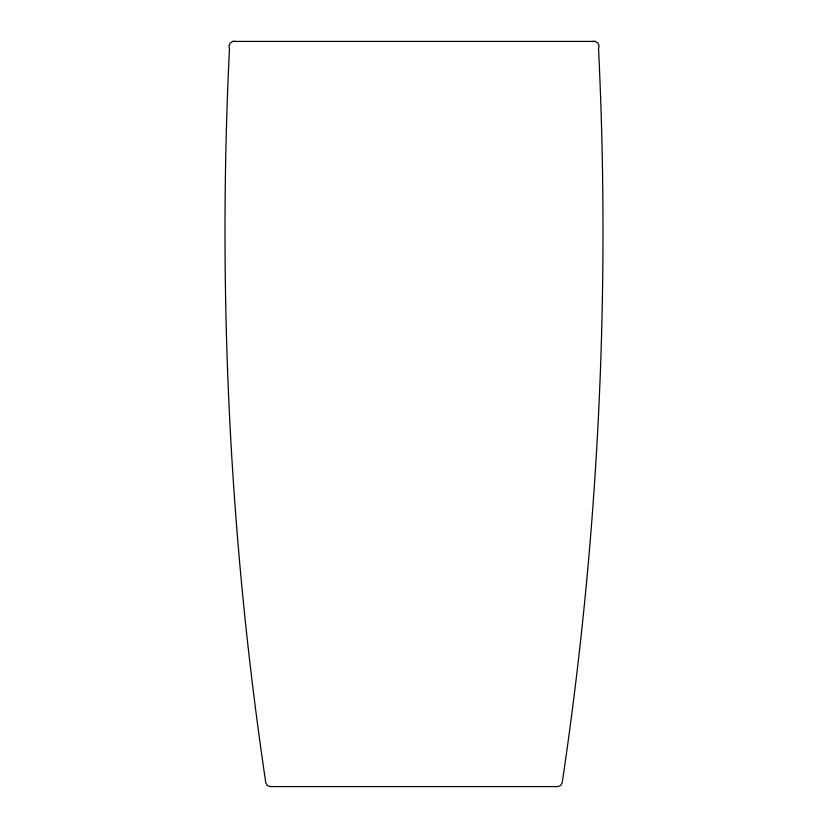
<?xml version="1.0" encoding="UTF-8"?>
<svg xmlns="http://www.w3.org/2000/svg" width="828" height="828" viewBox="0 0 828 828"><rect width="100%" height="100%" fill="white"/><g stroke="black" fill="none" stroke-linecap="round" stroke-linejoin="round"><path stroke-width="1.24" d="M232.834 41.4L230.236 42.994L228.963 45.778L229.459 48.79C217.505 293.868 229.625 540.094 265.809 782.791L267.289 785.513L270.197 786.6L557.803 786.6L560.711 785.513L562.191 782.791C598.375 540.094 610.495 293.868 598.54 48.79L599.037 45.778L597.764 42.994L595.166 41.4L232.834 41.4L235.887 41.524M592.113 41.524L595.166 41.4"/></g></svg>
